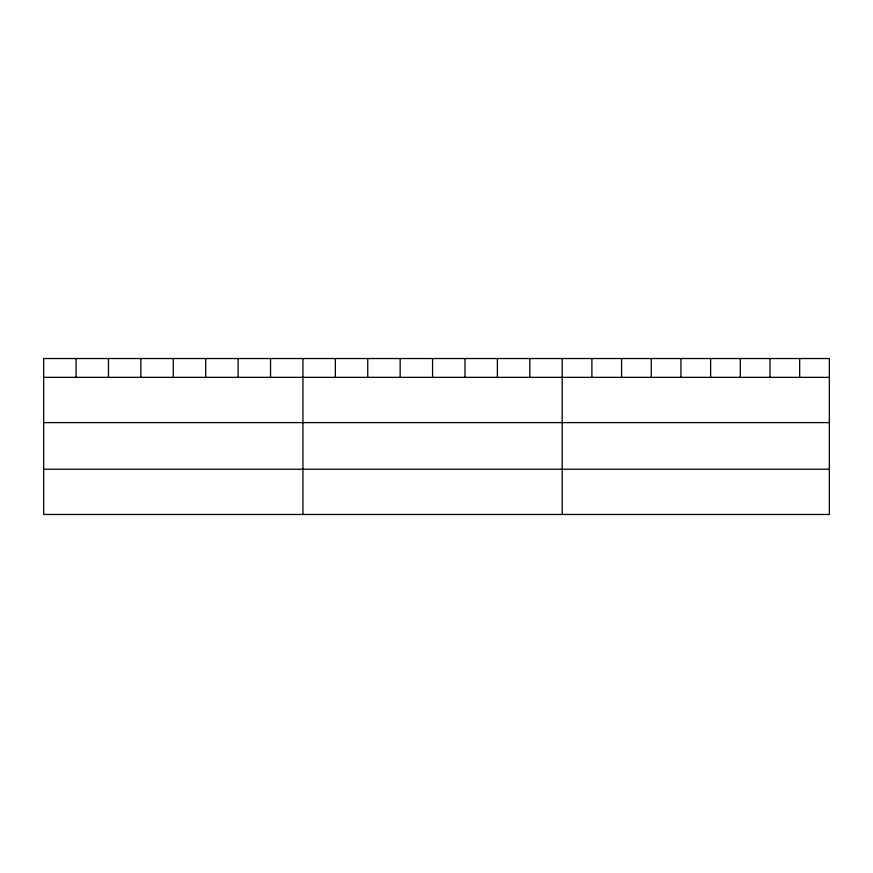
<?xml version="1.0" encoding="UTF-8"?>
<svg xmlns="http://www.w3.org/2000/svg" width="873" height="873" viewBox="0 0 873 873"><rect width="100%" height="100%" fill="white"/><g stroke="black" fill="none" stroke-linecap="round" stroke-linejoin="round"><path stroke-width="1.31" d="M829.35 377.354L829.35 514.47L43.65 514.47L43.65 358.53L829.35 358.53L829.35 377.354L43.65 377.354M43.65 422.597L829.35 422.597M43.65 469.216L829.35 469.216M799.668 358.53L799.668 377.354M769.986 358.53L769.986 377.354M740.304 358.53L740.304 377.354M710.622 358.53L710.622 377.354M680.94 358.53L680.94 377.354M651.258 358.53L651.258 377.354M621.576 358.53L621.576 377.354M591.894 358.53L591.894 377.354M562.212 358.53L562.212 514.47M529.802 358.53L529.802 377.354M497.392 358.53L497.392 377.354M464.982 358.53L464.982 377.354M432.572 358.53L432.572 377.354M400.161 358.53L400.161 377.354M367.751 358.53L367.751 377.354M335.341 358.53L335.341 377.354M302.931 358.53L302.931 514.47M270.521 358.53L270.521 377.354M238.111 358.53L238.111 377.354M205.701 358.53L205.701 377.354M173.291 358.53L173.291 377.354M140.88 358.53L140.88 377.354M108.47 358.53L108.47 377.354M76.06 358.53L76.06 377.354"/></g></svg>
